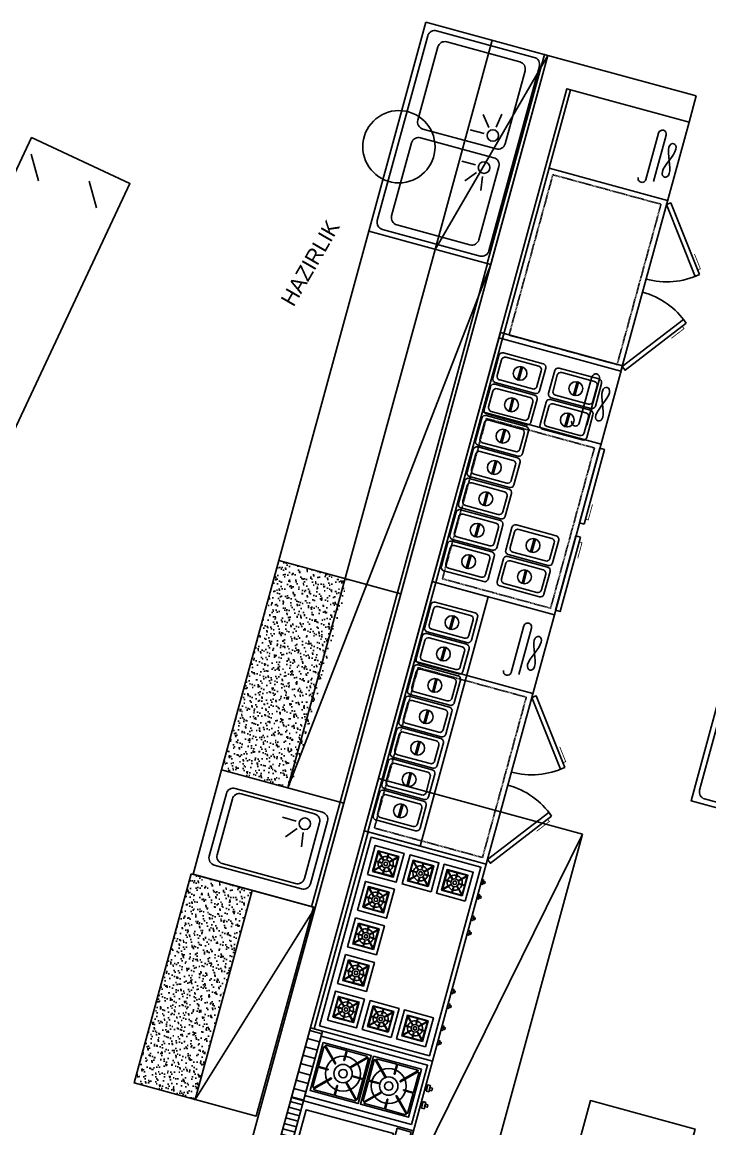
# Model space of a CAD drawing. Header units: millimetres. Extents: x 24907 to 30960, y 3978 to 9944.
# Drawn here: x 27743 to 28123, y 8694 to 9307 of the extents above; entities that cross this region are included whole.
import ezdxf
from ezdxf.enums import TextEntityAlignment as Align

# ---------------------------------------------------------------- set-up
doc = ezdxf.new("R2010")
doc.units = ezdxf.units.MM
doc.linetypes.add('DASHED', pattern=[0.75, 0.5, -0.25])
doc.layers.add('002 Çizgi', color=7, linetype='Continuous')
doc.layers.add('S2000-002 Çizgi', color=7, linetype='Continuous')
doc.styles.add('TAKSİM', font='GOTHIC.TTF', dxfattribs={"height": 20})

# ---------------------------------------------------------------- blocks, each defined once
blk = doc.blocks.new('A$C604B7618')
at = {"layer": 'S2000-002 Çizgi'}
blk.add_lwpolyline([(0, 30.57), (30.57, 30.57), (30.57, 0), (0, 0), (0, 30.57)], dxfattribs=at)
blk.add_lwpolyline([(15.55, 29.52), (15.55, 23.44, -0.414214), (15.34, 23.23), (15.23, 23.23, -0.414214), (15.02, 23.44), (15.02, 29.52), (2.68, 29.52, 0.668179), (2.31, 28.63), (10.81, 20.13, -0.810443), (10.38, 19.82), (1.59, 28.61, 0.668179), (1.05, 28.39), (1.05, 15.55), (7.13, 15.55, -0.414214), (7.34, 15.34), (7.34, 15.23, -0.414214), (7.13, 15.02), (1.05, 15.02), (1.05, 2.68, 0.668179), (1.94, 2.31), (10.43, 10.81, -0.810443), (10.75, 10.38), (1.96, 1.59, 0.668179), (2.18, 1.05), (15.02, 1.05), (15.02, 7.13, -0.414214), (15.23, 7.34), (15.34, 7.34, -0.414214), (15.55, 7.13), (15.55, 1.05), (27.88, 1.05, 0.668179), (28.26, 1.94), (19.76, 10.43, -0.810443), (20.19, 10.75), (28.98, 1.96, 0.668179), (29.52, 2.18), (29.52, 15.02), (23.44, 15.02, -0.414214), (23.23, 15.23), (23.23, 15.34, -0.414214), (23.44, 15.55), (29.52, 15.55), (29.52, 28.39, 0.668179), (28.98, 28.61), (20.19, 19.82, -0.810443), (19.76, 20.13), (28.26, 28.63, 0.668179), (27.88, 29.52)], format="xyb", close=True, dxfattribs=at)
for radius in [10.75, 5.66, 2.6]:
    blk.add_circle((15.28, 13.8), radius, dxfattribs=at)
blk = doc.blocks.new('A$C75D42FA3')
at = {"layer": 'S2000-002 Çizgi'}
h = blk.add_hatch(dxfattribs=at)
h.set_pattern_fill('ANSI31', color=256, scale=1.5, angle=45, style=0)
h.set_pattern_definition([(90, (-2508.419, -6411.801), (-4.7625, 9e-16), [])])
h.paths.add_polyline_path([(40, 66.92), (40, 73.92), (0, 73.92), (0, 66.92)])
for points in [[(0, 3.92), (40, 3.92), (40, 73.92), (0, 73.92)], [(40, 66.92), (0, 66.92), (0, 73.92), (40, 73.92)], [(3, 5.92), (37, 5.92), (37, 66.92), (3, 66.92)], [(16.98, 2.92), (13.33, 2.92), (13.33, 1.46), (16.98, 1.46)], [(16.01, 1.46), (14.55, 1.46), (14.55, 0), (16.01, 0)], [(23.02, 2.92), (26.67, 2.92), (26.67, 1.46), (23.02, 1.46)], [(23.99, 1.46), (25.45, 1.46), (25.45, 0), (23.99, 0)]]:
    blk.add_lwpolyline(points, close=True, dxfattribs=at)
at = {"layer": 'S2000-002 Çizgi', "xscale": -0.8999999999996362, "yscale": 0.8999999999996362, "zscale": 0.9}
blk.add_blockref('A$C604B7618', (34, 37.4), dxfattribs=at)
at = {"layer": 'S2000-002 Çizgi', "xscale": 0.8999999999996362, "yscale": 0.8999999999996362, "zscale": 0.8999999999996362, "rotation": 180}
blk.add_blockref('A$C604B7618', (34, 36.06), dxfattribs=at)
blk = doc.blocks.new('A$C606A0E10')
at = {"layer": 'S2000-002 Çizgi'}
h = blk.add_hatch(dxfattribs=at)
h.set_pattern_fill('ANSI31', color=256, scale=25, angle=45, style=0)
h.set_pattern_definition([(90, (-3683, -7890.5476), (-3.125, 7e-16), [])])
h.paths.add_polyline_path([(0, 72.92), (0, 65.92), (40, 65.92), (40, 72.92)])
for points in [[(0, 2.92), (40, 2.92), (40, 72.92), (0, 72.92)], [(0, 72.92), (40, 72.92), (40, 65.92), (0, 65.92)], [(5.53, 63.21), (35.53, 63.21), (35.53, 13.21), (5.53, 13.21)], [(1, 11.92), (39, 11.92), (39, 3.92), (1, 3.92)], [(5, 2.92), (15, 2.92), (15, 0.92), (5, 0.92)], [(30.06, 2.92), (33.7, 2.92), (33.7, 1.46), (30.06, 1.46)], [(31.02, 1.46), (32.48, 1.46), (32.48, 0), (31.02, 0)]]:
    blk.add_lwpolyline(points, close=True, dxfattribs=at)
blk = doc.blocks.new('A$C3B3C7011')
at = {"layer": 'S2000-002 Çizgi'}
for p, q in [((9, 61.58), (9, 49.73)), ((20.85, 61.58), (9, 61.58)), ((10.32, 61.3), (14.53, 61.3)), ((19.53, 61.3), (15.33, 61.3)), ((29.99, 61.58), (41.84, 61.58)), ((31.31, 61.3), (35.52, 61.3)), ((40.52, 61.3), (36.32, 61.3)), ((41.84, 61.58), (41.84, 49.73)), ((50.98, 61.58), (62.83, 61.58)), ((52.3, 61.3), (56.51, 61.3)), ((61.51, 61.3), (57.31, 61.3)), ((62.83, 61.58), (62.83, 49.73)), ((71.97, 61.58), (71.97, 49.73)), ((83.82, 61.58), (71.97, 61.58)), ((73.29, 61.3), (77.49, 61.3)), ((82.5, 61.3), (78.29, 61.3)), ((92.56, 61.58), (92.56, 49.74)), ((104.41, 61.58), (92.56, 61.58)), ((93.88, 61.3), (98.08, 61.3)), ((103.09, 61.3), (98.88, 61.3)), ((9.27, 60.64), (9.27, 56.06)), ((9.27, 50.68), (9.27, 55.26)), ((9.54, 55.79), (12.03, 55.79)), ((9.54, 55.79), (12.03, 55.79)), ((9.54, 55.52), (12.03, 55.52)), ((9.7, 60.85), (13.01, 57.56)), ((10.16, 60.83), (13.18, 57.77)), ((13.2, 57.58), (13.2, 57.58)), ((14.79, 61.03), (14.79, 58.58)), ((15.06, 61.03), (15.06, 58.58)), ((16.66, 57.58), (16.66, 57.58)), ((19.7, 60.83), (16.68, 57.77)), ((20.15, 60.85), (16.84, 57.56)), ((20.32, 55.79), (17.83, 55.79)), ((20.32, 55.79), (17.83, 55.79)), ((20.32, 55.53), (17.83, 55.53)), ((20.59, 60.64), (20.59, 56.06)), ((20.59, 50.68), (20.59, 55.26)), ((30.26, 60.64), (30.26, 56.06)), ((30.26, 50.68), (30.26, 55.26)), ((30.53, 55.79), (33.02, 55.79)), ((30.53, 55.79), (33.02, 55.79)), ((30.53, 55.53), (33.02, 55.53)), ((30.69, 60.85), (34, 57.56)), ((31.15, 60.83), (34.17, 57.77)), ((34.19, 57.58), (34.19, 57.58)), ((35.78, 61.03), (35.78, 58.58)), ((36.05, 61.03), (36.05, 58.58)), ((37.65, 57.58), (37.65, 57.58)), ((40.69, 60.83), (37.67, 57.77)), ((41.14, 60.85), (37.83, 57.56)), ((41.31, 55.79), (38.82, 55.79)), ((41.31, 55.79), (38.82, 55.79)), ((41.31, 55.53), (38.82, 55.53)), ((41.57, 60.64), (41.57, 56.06)), ((41.57, 50.68), (41.57, 55.26)), ((51.25, 60.64), (51.25, 56.06)), ((51.25, 50.68), (51.25, 55.26)), ((51.52, 55.79), (54.01, 55.79)), ((51.52, 55.79), (54.01, 55.79)), ((51.52, 55.53), (54.01, 55.53)), ((51.68, 60.85), (54.99, 57.56)), ((52.13, 60.83), (55.16, 57.77)), ((55.18, 57.58), (55.18, 57.58)), ((56.77, 61.03), (56.77, 58.58)), ((57.04, 61.03), (57.04, 58.58)), ((58.63, 57.58), (58.63, 57.58)), ((61.68, 60.83), (58.65, 57.77)), ((62.13, 60.85), (58.82, 57.56)), ((62.3, 55.79), (59.81, 55.79)), ((62.3, 55.79), (59.81, 55.79)), ((62.3, 55.53), (59.81, 55.53)), ((62.56, 60.64), (62.56, 56.06)), ((62.56, 50.68), (62.56, 55.26)), ((72.24, 60.64), (72.24, 56.06)), ((72.24, 50.68), (72.24, 55.26)), ((72.5, 55.79), (75, 55.79)), ((72.5, 55.79), (75, 55.79)), ((72.5, 55.53), (75, 55.53)), ((72.67, 60.85), (75.98, 57.56)), ((73.12, 60.83), (76.15, 57.77)), ((76.17, 57.58), (76.17, 57.58)), ((77.76, 61.03), (77.76, 58.58)), ((78.03, 61.03), (78.03, 58.58)), ((79.62, 57.58), (79.62, 57.58)), ((82.67, 60.83), (79.64, 57.77)), ((83.12, 60.85), (79.81, 57.56)), ((83.29, 55.79), (80.79, 55.79)), ((83.29, 55.79), (80.79, 55.79)), ((83.29, 55.53), (80.79, 55.53)), ((83.55, 60.64), (83.55, 56.06)), ((83.55, 50.68), (83.55, 55.26)), ((92.83, 60.64), (92.83, 56.06)), ((92.83, 50.68), (92.83, 55.26)), ((93.09, 55.79), (95.58, 55.79)), ((93.09, 55.79), (95.58, 55.79)), ((93.09, 55.53), (95.58, 55.53)), ((93.26, 60.85), (96.57, 57.56)), ((93.71, 60.83), (96.74, 57.77)), ((96.76, 57.58), (96.76, 57.58)), ((98.35, 61.03), (98.35, 58.58)), ((98.62, 61.03), (98.62, 58.58)), ((100.21, 57.58), (100.21, 57.58)), ((103.26, 60.83), (100.23, 57.77)), ((103.71, 60.85), (100.4, 57.56)), ((103.87, 55.79), (101.38, 55.79)), ((103.87, 55.79), (101.38, 55.79)), ((103.87, 55.53), (101.38, 55.53)), ((104.14, 60.64), (104.14, 56.06)), ((104.14, 50.68), (104.14, 55.26)), ((9.71, 50.47), (13.01, 53.76)), ((10.16, 50.49), (13.18, 53.55)), ((10.32, 50.02), (14.53, 50.02)), ((13.2, 53.74), (13.2, 53.74)), ((14.79, 50.28), (14.79, 52.73)), ((15.06, 50.28), (15.06, 52.73)), ((19.53, 50.02), (15.33, 50.02)), ((16.66, 53.74), (16.66, 53.74)), ((19.7, 50.49), (16.68, 53.55)), ((20.15, 50.47), (16.84, 53.76)), ((30.69, 50.47), (34, 53.76)), ((31.15, 50.49), (34.17, 53.55)), ((31.31, 50.02), (35.52, 50.02)), ((34.19, 53.74), (34.19, 53.74)), ((35.78, 50.28), (35.78, 52.73)), ((36.05, 50.28), (36.05, 52.73)), ((40.52, 50.02), (36.32, 50.02)), ((37.65, 53.74), (37.65, 53.74)), ((40.69, 50.49), (37.67, 53.55)), ((41.14, 50.47), (37.83, 53.76)), ((51.68, 50.47), (54.99, 53.76)), ((52.13, 50.49), (55.16, 53.55)), ((52.3, 50.02), (56.51, 50.02)), ((55.18, 53.74), (55.18, 53.74)), ((56.77, 50.28), (56.77, 52.73)), ((57.04, 50.28), (57.04, 52.73)), ((61.51, 50.02), (57.31, 50.02)), ((58.63, 53.74), (58.63, 53.74)), ((61.68, 50.49), (58.65, 53.55)), ((62.13, 50.47), (58.82, 53.76)), ((72.67, 50.47), (75.98, 53.76)), ((73.12, 50.49), (76.15, 53.55)), ((73.29, 50.02), (77.49, 50.02)), ((76.17, 53.74), (76.17, 53.74)), ((77.76, 50.28), (77.76, 52.73)), ((78.03, 50.28), (78.03, 52.73)), ((82.5, 50.02), (78.3, 50.02)), ((79.62, 53.74), (79.62, 53.74)), ((82.67, 50.49), (79.64, 53.55)), ((83.12, 50.47), (79.81, 53.76)), ((93.26, 50.47), (96.57, 53.76)), ((93.71, 50.49), (96.74, 53.55)), ((93.88, 50.02), (98.08, 50.02)), ((96.76, 53.74), (96.76, 53.74)), ((98.35, 50.28), (98.35, 52.73)), ((98.62, 50.28), (98.62, 52.73)), ((103.09, 50.02), (98.88, 50.02)), ((100.21, 53.74), (100.21, 53.74)), ((103.26, 50.49), (100.23, 53.55)), ((103.71, 50.47), (100.4, 53.76)), ((9, 29.8), (9, 41.65)), ((9.27, 40.7), (9.27, 36.12)), ((9.71, 40.91), (13.01, 37.63)), ((10.16, 40.89), (13.18, 37.83)), ((10.32, 41.37), (14.53, 41.37)), ((13.2, 37.65), (13.2, 37.65)), ((14.8, 41.1), (14.8, 38.65)), ((15.06, 41.1), (15.06, 38.65)), ((19.53, 41.37), (15.33, 41.37)), ((16.66, 37.65), (16.66, 37.65)), ((19.7, 40.89), (16.68, 37.83)), ((20.15, 40.91), (16.84, 37.63)), ((20.59, 40.7), (20.59, 36.12)), ((92.56, 29.8), (92.56, 41.65)), ((92.83, 40.71), (92.83, 36.13)), ((93.26, 40.91), (96.57, 37.63)), ((93.71, 40.89), (96.74, 37.83)), ((93.88, 41.37), (98.08, 41.37)), ((96.76, 37.65), (96.76, 37.65)), ((98.35, 41.1), (98.35, 38.65)), ((98.62, 41.1), (98.62, 38.65)), ((103.09, 41.37), (98.88, 41.37)), ((100.21, 37.65), (100.21, 37.65)), ((103.26, 40.89), (100.23, 37.83)), ((103.71, 40.91), (100.4, 37.63)), ((104.14, 40.71), (104.14, 36.13)), ((9.27, 30.74), (9.27, 35.32)), ((9.54, 35.86), (12.03, 35.86)), ((9.54, 35.59), (12.03, 35.59)), ((9.54, 35.59), (12.03, 35.59)), ((9.71, 30.54), (13.01, 33.82)), ((10.16, 30.56), (13.18, 33.61)), ((13.2, 33.8), (13.2, 33.8)), ((14.8, 30.35), (14.8, 32.8)), ((15.06, 30.35), (15.06, 32.8)), ((16.66, 33.8), (16.66, 33.8)), ((19.7, 30.56), (16.68, 33.61)), ((20.15, 30.54), (16.84, 33.82)), ((20.32, 35.86), (17.83, 35.86)), ((20.32, 35.59), (17.83, 35.59)), ((20.32, 35.59), (17.83, 35.59)), ((20.59, 30.74), (20.59, 35.32)), ((92.83, 30.74), (92.83, 35.32)), ((93.09, 35.86), (95.58, 35.86)), ((93.09, 35.59), (95.58, 35.59)), ((93.09, 35.59), (95.58, 35.59)), ((93.26, 30.54), (96.57, 33.82)), ((93.71, 30.56), (96.74, 33.62)), ((96.76, 33.8), (96.76, 33.8)), ((98.35, 30.35), (98.35, 32.8)), ((98.62, 30.35), (98.62, 32.8)), ((100.21, 33.8), (100.21, 33.8)), ((103.26, 30.56), (100.23, 33.62)), ((103.71, 30.54), (100.4, 33.82)), ((103.88, 35.86), (101.38, 35.86)), ((103.88, 35.59), (101.38, 35.59)), ((103.88, 35.59), (101.38, 35.59)), ((104.14, 30.74), (104.14, 35.32)), ((20.85, 29.8), (9, 29.8)), ((10.32, 30.08), (14.53, 30.08)), ((19.53, 30.08), (15.33, 30.08)), ((104.41, 29.8), (92.56, 29.8)), ((93.88, 30.08), (98.08, 30.08)), ((103.09, 30.08), (98.88, 30.08)), ((9, 10.16), (9, 22.01)), ((9.27, 21.06), (9.27, 16.48)), ((9.71, 21.27), (13.01, 17.98)), ((10.16, 21.25), (13.18, 18.19)), ((10.32, 21.72), (14.53, 21.72)), ((14.8, 21.46), (14.8, 19.01)), ((15.06, 21.46), (15.06, 19.01)), ((19.53, 21.72), (15.33, 21.72)), ((19.7, 21.25), (16.68, 18.19)), ((20.15, 21.27), (16.84, 17.98)), ((20.59, 21.06), (20.59, 16.48)), ((92.56, 10.16), (92.56, 22.01)), ((92.83, 21.06), (92.83, 16.48)), ((93.26, 21.27), (96.57, 17.98)), ((93.71, 21.25), (96.74, 18.19)), ((93.88, 21.72), (98.08, 21.72)), ((98.35, 21.46), (98.35, 19.01)), ((98.62, 21.46), (98.62, 19.01)), ((103.09, 21.72), (98.88, 21.72)), ((103.26, 21.25), (100.23, 18.19)), ((103.71, 21.27), (100.4, 17.98)), ((104.14, 21.06), (104.14, 16.48)), ((9.27, 11.1), (9.27, 15.68)), ((9.54, 16.21), (12.03, 16.21)), ((9.54, 15.95), (12.03, 15.95)), ((9.54, 15.95), (12.03, 15.95)), ((9.71, 10.89), (13.01, 14.18)), ((10.16, 10.91), (13.18, 13.97)), ((13.2, 18), (13.2, 18)), ((13.2, 14.16), (13.2, 14.16)), ((14.8, 10.71), (14.8, 13.16)), ((15.06, 10.71), (15.06, 13.16)), ((16.66, 18), (16.66, 18)), ((16.66, 14.16), (16.66, 14.16)), ((19.7, 10.91), (16.68, 13.97)), ((20.15, 10.89), (16.84, 14.18)), ((20.32, 16.21), (17.83, 16.21)), ((20.32, 15.95), (17.83, 15.95)), ((20.32, 15.95), (17.83, 15.95)), ((20.59, 11.1), (20.59, 15.68)), ((92.83, 11.1), (92.83, 15.68)), ((93.09, 16.22), (95.58, 16.22)), ((93.09, 15.95), (95.58, 15.95)), ((93.09, 15.95), (95.58, 15.95)), ((93.26, 10.89), (96.57, 14.18)), ((93.71, 10.91), (96.74, 13.97)), ((96.76, 18), (96.76, 18)), ((96.76, 14.16), (96.76, 14.16)), ((98.35, 10.71), (98.35, 13.16)), ((98.62, 10.71), (98.62, 13.16)), ((100.21, 18), (100.21, 18)), ((100.21, 14.16), (100.21, 14.16)), ((103.26, 10.91), (100.23, 13.97)), ((103.71, 10.89), (100.4, 14.18)), ((103.88, 16.22), (101.38, 16.22)), ((103.88, 15.95), (101.38, 15.95)), ((103.88, 15.95), (101.38, 15.95)), ((104.14, 11.1), (104.14, 15.68)), ((20.85, 10.16), (9, 10.16)), ((10.32, 10.44), (14.53, 10.44)), ((19.53, 10.44), (15.33, 10.44)), ((104.41, 10.16), (92.56, 10.16)), ((93.88, 10.44), (98.08, 10.44)), ((103.09, 10.44), (98.88, 10.44))]:
    blk.add_line(p, q, dxfattribs=at)
for points in [[(0, 69.76), (0, 1.98), (112.99, 1.98), (112.99, 69.77)], [(2.4, 67.36), (2.4, 4.38), (110.59, 4.38), (110.59, 67.37)], [(6.63, 63.95), (6.63, 47.36), (23.22, 47.36), (23.22, 63.95)], [(9, 61.58), (9, 49.73), (20.85, 49.73), (20.85, 61.58)], [(9, 61.58), (20.85, 61.58), (20.85, 49.73), (9, 49.73)], [(9, 61.58), (20.85, 61.58), (20.85, 49.73), (9, 49.73)], [(44.21, 63.95), (44.21, 47.36), (27.62, 47.36), (27.62, 63.95)], [(41.84, 61.58), (41.84, 49.73), (29.99, 49.73), (29.99, 61.58)], [(41.84, 61.58), (29.99, 61.58), (29.99, 49.73), (41.84, 49.73)], [(41.84, 61.58), (29.99, 61.58), (29.99, 49.73), (41.84, 49.73)], [(65.2, 63.95), (65.2, 47.36), (48.61, 47.36), (48.61, 63.95)], [(62.83, 61.58), (62.83, 49.73), (50.98, 49.73), (50.98, 61.58)], [(62.83, 61.58), (50.98, 61.58), (50.98, 49.73), (62.83, 49.73)], [(62.83, 61.58), (50.98, 61.58), (50.98, 49.73), (62.83, 49.73)], [(69.6, 63.95), (69.6, 47.36), (86.19, 47.37), (86.19, 63.95)], [(71.97, 61.58), (71.97, 49.73), (83.82, 49.73), (83.82, 61.58)], [(71.97, 61.58), (83.82, 61.58), (83.82, 49.73), (71.97, 49.73)], [(71.97, 61.58), (83.82, 61.58), (83.82, 49.73), (71.97, 49.73)], [(90.19, 63.95), (90.19, 47.37), (106.78, 47.37), (106.78, 63.95)], [(92.56, 61.58), (92.56, 49.74), (104.41, 49.74), (104.41, 61.58)], [(92.56, 61.58), (104.41, 61.58), (104.41, 49.74), (92.56, 49.74)], [(92.56, 61.58), (104.41, 61.58), (104.41, 49.74), (92.56, 49.74)], [(6.63, 27.43), (6.63, 44.02), (23.22, 44.02), (23.22, 27.43)], [(90.19, 27.43), (90.19, 44.02), (106.78, 44.02), (106.78, 27.43)], [(9, 29.8), (9, 41.65), (20.85, 41.65), (20.85, 29.8)], [(9, 29.8), (20.85, 29.8), (20.85, 41.65), (9, 41.65)], [(9, 29.8), (20.85, 29.8), (20.85, 41.65), (9, 41.65)], [(92.56, 29.8), (92.56, 41.65), (104.41, 41.65), (104.41, 29.8)], [(92.56, 29.8), (104.41, 29.8), (104.41, 41.65), (92.56, 41.65)], [(92.56, 29.8), (104.41, 29.8), (104.41, 41.65), (92.56, 41.65)], [(6.63, 7.79), (6.63, 24.38), (23.22, 24.38), (23.22, 7.79)], [(9, 10.16), (9, 22.01), (20.85, 22.01), (20.85, 10.16)], [(9, 10.16), (20.85, 10.16), (20.85, 22.01), (9, 22.01)], [(9, 10.16), (20.85, 10.16), (20.85, 22.01), (9, 22.01)], [(90.19, 7.79), (90.19, 24.38), (106.78, 24.38), (106.78, 7.79)], [(92.56, 10.16), (92.56, 22.01), (104.41, 22.01), (104.41, 10.16)], [(92.56, 10.16), (104.41, 10.16), (104.41, 22.01), (92.56, 22.01)], [(92.56, 10.16), (104.41, 10.16), (104.41, 22.01), (92.56, 22.01)], [(9.5, 1.98), (11.97, 1.98), (11.97, 0.99), (9.5, 0.99)], [(10.24, 0.99), (11.23, 0.99), (11.23, 0), (10.24, 0)], [(20.36, 1.98), (17.89, 1.98), (17.89, 0.99), (20.36, 0.99)], [(19.62, 0.99), (18.63, 0.99), (18.63, 0), (19.62, 0)], [(30.49, 1.98), (32.96, 1.98), (32.96, 0.99), (30.49, 0.99)], [(31.23, 0.99), (32.22, 0.99), (32.22, 0), (31.23, 0)], [(41.35, 1.98), (38.88, 1.98), (38.88, 0.99), (41.35, 0.99)], [(40.61, 0.99), (39.62, 0.99), (39.62, 0), (40.61, 0)], [(72.46, 1.98), (74.93, 1.98), (74.93, 0.99), (72.46, 0.99)], [(73.21, 0.99), (74.19, 0.99), (74.19, 0), (73.21, 0)], [(83.33, 1.98), (80.86, 1.98), (80.86, 0.99), (83.33, 0.99)], [(82.59, 0.99), (81.6, 0.99), (81.6, 0), (82.59, 0)], [(93.22, 1.98), (95.69, 1.98), (95.69, 0.99), (93.22, 0.99)], [(93.96, 0.99), (94.95, 0.99), (94.95, 0), (93.96, 0)], [(104.09, 1.98), (101.62, 1.98), (101.62, 0.99), (104.09, 0.99)], [(103.34, 0.99), (102.36, 0.99), (102.36, 0), (103.34, 0)]]:
    blk.add_lwpolyline(points, close=True, dxfattribs=at)
for centre, radius in [((14.93, 55.66), 2.19), ((14.93, 55.66), 1.01), ((35.92, 55.66), 2.19), ((35.92, 55.66), 1.01), ((56.91, 55.66), 2.19), ((56.91, 55.66), 1.01), ((77.89, 55.66), 2.19), ((77.89, 55.66), 1.01), ((98.48, 55.66), 2.19), ((98.48, 55.66), 1.01), ((14.93, 35.72), 2.19), ((98.48, 35.73), 2.19), ((14.93, 35.72), 1.01), ((98.48, 35.73), 1.01), ((14.93, 16.08), 2.19), ((14.93, 16.08), 1.01), ((98.48, 16.08), 2.19), ((98.48, 16.08), 1.01)]:
    blk.add_circle(centre, radius, dxfattribs=at)
for centre, radius, start, end in [((10.32, 61.03), 0.267, 90.00124, 231.14924), ((14.53, 61.03), 0.267, 0.00124, 90.00124), ((15.33, 61.03), 0.267, 90.00124, 180.00124), ((19.53, 61.03), 0.267, 308.85324, 90.00123), ((31.31, 61.03), 0.267, 90.00124, 231.14924), ((35.52, 61.03), 0.267, 0.00123, 90.00123), ((36.32, 61.03), 0.267, 90.00123, 180.00124), ((40.52, 61.03), 0.267, 308.85324, 90.00123), ((52.3, 61.03), 0.267, 90.00124, 231.14924), ((56.51, 61.03), 0.267, 0.00123, 90.00123), ((57.31, 61.03), 0.267, 90.00123, 180.00124), ((61.51, 61.03), 0.267, 308.85324, 90.00123), ((73.29, 61.03), 0.267, 90.00124, 231.14924), ((77.49, 61.03), 0.267, 0.00124, 90.00124), ((78.29, 61.03), 0.267, 90.00124, 180.00124), ((82.5, 61.03), 0.267, 308.85324, 90.00123), ((93.88, 61.03), 0.267, 90.00124, 231.14924), ((98.08, 61.03), 0.267, 0.00124, 90.00124), ((98.88, 61.03), 0.267, 90.00124, 180.00124), ((103.09, 61.03), 0.267, 308.85324, 90.00123), ((9.54, 60.64), 0.267, 51.14924, 180.00124), ((9.54, 56.06), 0.267, 180.00124, 270.00124), ((9.54, 55.26), 0.267, 90.00124, 180.00123), ((14.93, 55.66), 4.17, 135.20229, 178.16613), ((14.93, 55.66), 4.17, 181.83634, 224.80019), ((12.03, 55.66), 0.133, 0.00124, 90.00124), ((12.03, 55.66), 0.133, 270.00123, 0.00124), ((14.93, 55.66), 4.17, 91.83634, 131.37599), ((13.1, 57.66), 0.133, 231.1547, 321.13692), ((13.1, 57.66), 0.133, 321.14832, 51.14168), ((14.93, 58.58), 0.133, 180.00124, 270.00124), ((14.93, 58.58), 0.133, 270.00124, 0.00124), ((14.93, 55.66), 4.17, 48.62648, 88.16613), ((16.76, 57.66), 0.133, 128.86079, 218.85416), ((16.76, 57.66), 0.133, 218.86555, 308.84777), ((17.83, 55.66), 0.133, 90.00124, 180.00123), ((17.83, 55.66), 0.133, 180.00123, 270.00123), ((14.93, 55.66), 4.17, 1.83634, 44.80019), ((14.93, 55.66), 4.17, 315.20229, 358.16613), ((20.32, 60.64), 0.267, 0.00123, 128.85324), ((20.32, 56.06), 0.267, 270.00124, 0.00124), ((20.32, 55.26), 0.267, 0.00124, 90.00124), ((30.53, 60.64), 0.267, 51.14924, 180.00124), ((30.53, 56.06), 0.267, 180.00124, 270.00124), ((30.53, 55.26), 0.267, 90.00124, 180.00124), ((35.92, 55.66), 4.17, 135.20229, 178.16613), ((35.92, 55.66), 4.17, 181.83634, 224.80019), ((33.02, 55.66), 0.133, 0.00124, 90.00124), ((33.02, 55.66), 0.133, 270.00124, 0.00124), ((35.92, 55.66), 4.17, 91.83634, 131.37599), ((34.08, 57.66), 0.133, 231.1547, 321.13692), ((34.08, 57.66), 0.133, 321.14832, 51.14168), ((35.92, 58.58), 0.133, 180.00124, 270.00124), ((35.92, 58.58), 0.133, 270.00124, 0.00123), ((35.92, 55.66), 4.17, 48.62648, 88.16613), ((37.75, 57.66), 0.133, 128.86079, 218.85416), ((37.75, 57.66), 0.133, 218.86555, 308.84777), ((38.82, 55.66), 0.133, 90.00124, 180.00124), ((38.82, 55.66), 0.133, 180.00124, 270.00124), ((35.92, 55.66), 4.17, 1.83634, 44.80019), ((35.92, 55.66), 4.17, 315.20229, 358.16613), ((41.31, 60.64), 0.267, 0.00123, 128.85324), ((41.31, 56.06), 0.267, 270.00124, 0.00123), ((41.31, 55.26), 0.267, 0.00124, 90.00124), ((51.51, 60.64), 0.267, 51.14924, 180.00124), ((51.52, 56.06), 0.267, 180.00124, 270.00124), ((51.52, 55.26), 0.267, 90.00124, 180.00124), ((56.91, 55.66), 4.17, 135.20229, 178.16613), ((56.91, 55.66), 4.17, 181.83634, 224.80019), ((54.01, 55.66), 0.133, 0.00124, 90.00124), ((54.01, 55.66), 0.133, 270.00124, 0.00124), ((56.91, 55.66), 4.17, 91.83634, 131.37599), ((55.07, 57.66), 0.133, 231.1547, 321.13692), ((55.07, 57.66), 0.133, 321.14832, 51.14168), ((56.91, 58.58), 0.133, 180.00124, 270.00124), ((56.91, 58.58), 0.133, 270.00124, 0.00123), ((56.91, 55.66), 4.17, 48.62648, 88.16613), ((58.74, 57.66), 0.133, 128.86079, 218.85416), ((58.74, 57.66), 0.133, 218.86555, 308.84777), ((59.81, 55.66), 0.133, 90.00124, 180.00124), ((59.81, 55.66), 0.133, 180.00124, 270.00124), ((56.91, 55.66), 4.17, 1.83634, 44.80019), ((56.91, 55.66), 4.17, 315.20229, 358.16613), ((62.3, 60.64), 0.267, 0.00123, 128.85324), ((62.3, 56.06), 0.267, 270.00124, 0.00123), ((62.3, 55.26), 0.267, 0.00124, 90.00124), ((72.5, 60.64), 0.267, 51.14924, 180.00124), ((72.5, 56.06), 0.267, 180.00124, 270.00124), ((72.5, 55.26), 0.267, 90.00124, 180.00123), ((77.89, 55.66), 4.17, 135.20229, 178.16613), ((77.89, 55.66), 4.17, 181.83634, 224.80019), ((75, 55.66), 0.133, 0.00124, 90.00124), ((75, 55.66), 0.133, 270.00123, 0.00124), ((77.89, 55.66), 4.17, 91.83634, 131.37599), ((76.06, 57.67), 0.133, 231.1547, 321.13692), ((76.06, 57.67), 0.133, 321.14832, 51.14168), ((77.89, 58.58), 0.133, 180.00124, 270.00124), ((77.89, 58.58), 0.133, 270.00124, 0.00124), ((77.89, 55.66), 4.17, 48.62648, 88.16613), ((79.73, 57.67), 0.133, 128.86079, 218.85416), ((79.73, 57.67), 0.133, 218.86555, 308.84777), ((80.79, 55.66), 0.133, 90.00124, 180.00123), ((80.79, 55.66), 0.133, 180.00123, 270.00123), ((77.89, 55.66), 4.17, 1.83634, 44.80019), ((77.89, 55.66), 4.17, 315.20229, 358.16613), ((83.29, 60.64), 0.267, 0.00123, 128.85324), ((83.29, 56.06), 0.267, 270.00124, 0.00124), ((83.29, 55.26), 0.267, 0.00124, 90.00124), ((93.09, 60.64), 0.267, 51.14924, 180.00124), ((93.09, 56.06), 0.267, 180.00124, 270.00124), ((93.09, 55.26), 0.267, 90.00124, 180.00123), ((98.48, 55.66), 4.17, 135.20229, 178.16613), ((98.48, 55.66), 4.17, 181.83634, 224.80019), ((95.58, 55.66), 0.133, 0.00124, 90.00124), ((95.58, 55.66), 0.133, 270.00123, 0.00124), ((98.48, 55.66), 4.17, 91.83634, 131.37599), ((96.65, 57.67), 0.133, 231.1547, 321.13692), ((96.65, 57.67), 0.133, 321.14832, 51.14168), ((98.48, 58.58), 0.133, 180.00124, 270.00124), ((98.48, 58.58), 0.133, 270.00124, 0.00124), ((98.48, 55.66), 4.17, 48.62648, 88.16613), ((100.32, 57.67), 0.133, 128.86079, 218.85416), ((100.32, 57.67), 0.133, 218.86555, 308.84777), ((101.38, 55.66), 0.133, 90.00124, 180.00123), ((101.38, 55.66), 0.133, 180.00123, 270.00123), ((98.48, 55.66), 4.17, 1.83634, 44.80019), ((98.48, 55.66), 4.17, 315.20229, 358.16613), ((103.87, 60.64), 0.267, 0.00123, 128.85324), ((103.87, 56.06), 0.267, 270.00124, 0.00124), ((103.87, 55.26), 0.267, 0.00124, 90.00124), ((9.54, 50.68), 0.267, 180.00123, 308.85324), ((10.32, 50.28), 0.267, 128.85324, 270.00123), ((14.93, 55.66), 4.17, 228.62648, 268.16613), ((13.1, 53.65), 0.133, 38.86555, 128.84777), ((13.1, 53.65), 0.133, 308.86079, 38.85416), ((14.53, 50.28), 0.267, 270.00123, 0.00124), ((14.93, 52.73), 0.133, 90.00124, 180.00123), ((14.93, 52.73), 0.133, 0.00124, 90.00124), ((14.93, 55.66), 4.17, 271.83634, 311.37599), ((15.33, 50.28), 0.267, 180.00123, 270.00123), ((16.76, 53.65), 0.133, 141.14832, 231.14168), ((16.76, 53.65), 0.133, 51.1547, 141.13692), ((19.53, 50.28), 0.267, 270.00124, 51.14924), ((20.32, 50.68), 0.267, 231.14924, 0.00124), ((30.53, 50.68), 0.267, 180.00123, 308.85324), ((31.31, 50.28), 0.267, 128.85324, 270.00123), ((35.92, 55.66), 4.17, 228.62648, 268.16613), ((34.08, 53.65), 0.133, 38.86555, 128.84777), ((34.08, 53.65), 0.133, 308.86079, 38.85416), ((35.52, 50.28), 0.267, 270.00124, 0.00124), ((35.92, 52.73), 0.133, 90.00124, 180.00124), ((35.92, 52.73), 0.133, 0.00124, 90.00124), ((35.92, 55.66), 4.17, 271.83634, 311.37599), ((36.32, 50.28), 0.267, 180.00124, 270.00124), ((37.75, 53.65), 0.133, 141.14832, 231.14168), ((37.75, 53.65), 0.133, 51.1547, 141.13692), ((40.52, 50.28), 0.267, 270.00124, 51.14924), ((41.31, 50.68), 0.267, 231.14924, 0.00124), ((51.52, 50.68), 0.267, 180.00123, 308.85324), ((52.3, 50.28), 0.267, 128.85324, 270.00123), ((56.91, 55.66), 4.17, 228.62648, 268.16613), ((55.07, 53.65), 0.133, 38.86555, 128.84777), ((55.07, 53.65), 0.133, 308.86079, 38.85416), ((56.51, 50.28), 0.267, 270.00124, 0.00124), ((56.91, 52.73), 0.133, 90.00124, 180.00124), ((56.91, 52.73), 0.133, 0.00124, 90.00124), ((56.91, 55.66), 4.17, 271.83634, 311.37599), ((57.31, 50.28), 0.267, 180.00124, 270.00124), ((58.74, 53.65), 0.133, 141.14832, 231.14168), ((58.74, 53.65), 0.133, 51.1547, 141.13692), ((61.51, 50.28), 0.267, 270.00124, 51.14924), ((62.3, 50.68), 0.267, 231.14924, 0.00124), ((72.5, 50.68), 0.267, 180.00123, 308.85324), ((73.29, 50.28), 0.267, 128.85324, 270.00123), ((77.89, 55.66), 4.17, 228.62648, 268.16613), ((76.06, 53.65), 0.133, 38.86555, 128.84777), ((76.06, 53.65), 0.133, 308.86079, 38.85416), ((77.49, 50.28), 0.267, 270.00123, 0.00124), ((77.89, 52.73), 0.133, 90.00124, 180.00123), ((77.89, 52.73), 0.133, 0.00124, 90.00124), ((77.89, 55.66), 4.17, 271.83634, 311.37599), ((78.3, 50.28), 0.267, 180.00123, 270.00123), ((79.73, 53.65), 0.133, 141.14832, 231.14168), ((79.73, 53.65), 0.133, 51.1547, 141.13692), ((82.5, 50.28), 0.267, 270.00124, 51.14924), ((83.29, 50.68), 0.267, 231.14924, 0.00124), ((93.09, 50.68), 0.267, 180.00123, 308.85324), ((93.88, 50.28), 0.267, 128.85324, 270.00123), ((98.48, 55.66), 4.17, 228.62648, 268.16613), ((96.65, 53.65), 0.133, 38.86555, 128.84777), ((96.65, 53.65), 0.133, 308.86079, 38.85416), ((98.08, 50.28), 0.267, 270.00123, 0.00124), ((98.48, 52.73), 0.133, 90.00124, 180.00123), ((98.48, 52.73), 0.133, 0.00124, 90.00124), ((98.48, 55.66), 4.17, 271.83634, 311.37599), ((98.88, 50.28), 0.267, 180.00123, 270.00123), ((100.32, 53.65), 0.133, 141.14832, 231.14168), ((100.32, 53.65), 0.133, 51.1547, 141.13692), ((103.09, 50.28), 0.267, 270.00124, 51.14924), ((103.87, 50.68), 0.267, 231.14924, 0.00124), ((9.54, 40.7), 0.267, 51.14924, 180.00124), ((10.32, 41.1), 0.267, 90.00124, 231.14924), ((14.93, 35.72), 4.17, 135.20229, 178.16613), ((14.93, 35.72), 4.17, 91.83634, 131.37599), ((13.1, 37.73), 0.133, 231.1547, 321.13692), ((13.1, 37.73), 0.133, 321.14832, 51.14168), ((14.53, 41.1), 0.267, 0.00124, 90.00124), ((14.93, 38.65), 0.133, 180.00124, 270.00124), ((14.93, 38.65), 0.133, 270.00124, 0.00124), ((15.33, 41.1), 0.267, 90.00124, 180.00124), ((14.93, 35.72), 4.17, 48.62648, 88.16613), ((16.76, 37.73), 0.133, 128.86079, 218.85416), ((16.76, 37.73), 0.133, 218.86555, 308.84777), ((14.93, 35.72), 4.17, 1.83634, 44.80019), ((19.53, 41.1), 0.267, 308.85324, 90.00123), ((20.32, 40.7), 0.267, 0.00123, 128.85324), ((93.09, 40.71), 0.267, 51.14924, 180.00124), ((93.88, 41.1), 0.267, 90.00124, 231.14924), ((98.48, 35.73), 4.17, 135.20229, 178.16613), ((98.48, 35.73), 4.17, 91.83634, 131.37599), ((96.65, 37.73), 0.133, 231.1547, 321.13692), ((96.65, 37.73), 0.133, 321.14832, 51.14168), ((98.08, 41.1), 0.267, 0.00124, 90.00124), ((98.48, 38.65), 0.133, 180.00124, 270.00124), ((98.48, 38.65), 0.133, 270.00124, 0.00124), ((98.88, 41.1), 0.267, 90.00124, 180.00124), ((98.48, 35.73), 4.17, 48.62648, 88.16613), ((100.32, 37.73), 0.133, 128.86079, 218.85416), ((100.32, 37.73), 0.133, 218.86555, 308.84777), ((98.48, 35.73), 4.17, 1.83634, 44.80019), ((103.09, 41.1), 0.267, 308.85324, 90.00123), ((103.88, 40.71), 0.267, 0.00123, 128.85324), ((9.54, 36.12), 0.267, 180.00124, 270.00124), ((9.54, 35.32), 0.267, 90.00124, 180.00123), ((9.54, 30.74), 0.267, 180.00123, 308.85324), ((14.93, 35.72), 4.17, 181.83634, 224.80019), ((12.03, 35.72), 0.133, 0.00124, 90.00124), ((12.03, 35.72), 0.133, 270.00124, 0.00124), ((14.93, 35.72), 4.17, 228.62648, 268.16613), ((13.1, 33.72), 0.133, 38.86555, 128.84777), ((13.1, 33.72), 0.133, 308.86079, 38.85416), ((14.93, 32.8), 0.133, 90.00124, 180.00123), ((14.93, 32.8), 0.133, 0.00124, 90.00124), ((14.93, 35.72), 4.17, 271.83634, 311.37599), ((16.76, 33.72), 0.133, 141.14832, 231.14168), ((16.76, 33.72), 0.133, 51.1547, 141.13692), ((17.83, 35.72), 0.133, 90.00124, 180.00124), ((17.83, 35.72), 0.133, 180.00124, 270.00124), ((14.93, 35.72), 4.17, 315.20229, 358.16613), ((20.32, 30.74), 0.267, 231.14924, 0.00124), ((20.32, 36.12), 0.267, 270.00124, 0.00124), ((20.32, 35.32), 0.267, 0.00124, 90.00124), ((93.09, 36.13), 0.267, 180.00124, 270.00124), ((93.09, 35.32), 0.267, 90.00124, 180.00123), ((93.09, 30.74), 0.267, 180.00123, 308.85324), ((98.48, 35.73), 4.17, 181.83634, 224.80019), ((95.58, 35.73), 0.133, 0.00124, 90.00124), ((95.58, 35.73), 0.133, 270.00124, 0.00124), ((98.48, 35.73), 4.17, 228.62648, 268.16613), ((96.65, 33.72), 0.133, 38.86555, 128.84777), ((96.65, 33.72), 0.133, 308.86079, 38.85416), ((98.48, 32.8), 0.133, 90.00124, 180.00123), ((98.48, 32.8), 0.133, 0.00124, 90.00124), ((98.48, 35.73), 4.17, 271.83634, 311.37599), ((100.32, 33.72), 0.133, 141.14832, 231.14168), ((100.32, 33.72), 0.133, 51.1547, 141.13692), ((101.38, 35.73), 0.133, 90.00124, 180.00124), ((101.38, 35.73), 0.133, 180.00124, 270.00124), ((98.48, 35.73), 4.17, 315.20229, 358.16613), ((103.88, 30.74), 0.267, 231.14924, 0.00124), ((103.88, 36.13), 0.267, 270.00124, 0.00124), ((103.88, 35.32), 0.267, 0.00124, 90.00124), ((10.32, 30.35), 0.267, 128.85324, 270.00123), ((14.53, 30.35), 0.267, 270.00123, 0.00124), ((15.33, 30.35), 0.267, 180.00123, 270.00123), ((19.53, 30.35), 0.267, 270.00124, 51.14924), ((93.88, 30.35), 0.267, 128.85324, 270.00123), ((98.08, 30.35), 0.267, 270.00123, 0.00124), ((98.88, 30.35), 0.267, 180.00123, 270.00123), ((103.09, 30.35), 0.267, 270.00124, 51.14924), ((9.54, 21.06), 0.267, 51.14924, 180.00124), ((10.32, 21.46), 0.267, 90.00124, 231.14924), ((14.93, 16.08), 4.17, 135.20229, 178.16613), ((14.93, 16.08), 4.17, 91.83634, 131.37599), ((14.53, 21.46), 0.267, 0.00124, 90.00124), ((14.93, 19.01), 0.133, 180.00124, 270.00124), ((14.93, 19.01), 0.133, 270.00124, 0.00124), ((15.33, 21.46), 0.267, 90.00124, 180.00124), ((14.93, 16.08), 4.17, 48.62648, 88.16613), ((14.93, 16.08), 4.17, 1.83634, 44.80019), ((19.53, 21.46), 0.267, 308.85324, 90.00123), ((20.32, 21.06), 0.267, 0.00123, 128.85324), ((93.09, 21.06), 0.267, 51.14924, 180.00124), ((93.88, 21.46), 0.267, 90.00124, 231.14924), ((98.48, 16.08), 4.17, 135.20229, 178.16613), ((98.48, 16.08), 4.17, 91.83634, 131.37599), ((98.08, 21.46), 0.267, 0.00124, 90.00124), ((98.48, 19.01), 0.133, 180.00124, 270.00124), ((98.48, 19.01), 0.133, 270.00124, 0.00124), ((98.88, 21.46), 0.267, 90.00124, 180.00124), ((98.48, 16.08), 4.17, 48.62648, 88.16613), ((98.48, 16.08), 4.17, 1.83634, 44.80019), ((103.09, 21.46), 0.267, 308.85324, 90.00123), ((103.88, 21.06), 0.267, 0.00123, 128.85324), ((9.54, 16.48), 0.267, 180.00124, 270.00124), ((9.54, 15.68), 0.267, 90.00124, 180.00123), ((14.93, 16.08), 4.17, 181.83634, 224.80019), ((12.03, 16.08), 0.133, 0.00124, 90.00124), ((12.03, 16.08), 0.133, 270.00124, 0.00124), ((14.93, 16.08), 4.17, 228.62648, 268.16613), ((13.1, 18.09), 0.133, 231.1547, 321.13692), ((13.1, 14.08), 0.133, 38.86555, 128.84777), ((13.1, 18.09), 0.133, 321.14832, 51.14168), ((13.1, 14.08), 0.133, 308.86079, 38.85416), ((14.93, 13.16), 0.133, 90.00124, 180.00123), ((14.93, 13.16), 0.133, 0.00124, 90.00124), ((14.93, 16.08), 4.17, 271.83634, 311.37599), ((16.76, 18.09), 0.133, 128.86079, 218.85416), ((16.76, 14.08), 0.133, 141.14832, 231.14168), ((16.76, 18.09), 0.133, 218.86555, 308.84777), ((16.76, 14.08), 0.133, 51.1547, 141.13692), ((17.83, 16.08), 0.133, 90.00124, 180.00124), ((17.83, 16.08), 0.133, 180.00124, 270.00124), ((14.93, 16.08), 4.17, 315.20229, 358.16613), ((20.32, 16.48), 0.267, 270.00124, 0.00124), ((20.32, 15.68), 0.267, 0.00124, 90.00124), ((93.09, 16.48), 0.267, 180.00124, 270.00124), ((93.09, 15.68), 0.267, 90.00124, 180.00123), ((98.48, 16.08), 4.17, 181.83634, 224.80019), ((95.58, 16.08), 0.133, 0.00124, 90.00124), ((95.58, 16.08), 0.133, 270.00124, 0.00124), ((98.48, 16.08), 4.17, 228.62648, 268.16613), ((96.65, 18.09), 0.133, 231.1547, 321.13692), ((96.65, 14.08), 0.133, 38.86555, 128.84777), ((96.65, 18.09), 0.133, 321.14832, 51.14168), ((96.65, 14.08), 0.133, 308.86079, 38.85416), ((98.48, 13.16), 0.133, 90.00124, 180.00123), ((98.48, 13.16), 0.133, 0.00124, 90.00124), ((98.48, 16.08), 4.17, 271.83634, 311.37599), ((100.32, 18.09), 0.133, 128.86079, 218.85416), ((100.32, 14.08), 0.133, 141.14832, 231.14168), ((100.32, 18.09), 0.133, 218.86555, 308.84777), ((100.32, 14.08), 0.133, 51.1547, 141.13692), ((101.38, 16.08), 0.133, 90.00124, 180.00124), ((101.38, 16.08), 0.133, 180.00124, 270.00124), ((98.48, 16.08), 4.17, 315.20229, 358.16613), ((103.88, 16.48), 0.267, 270.00124, 0.00124), ((103.88, 15.68), 0.267, 0.00124, 90.00124), ((9.54, 11.1), 0.267, 180.00123, 308.85324), ((10.32, 10.71), 0.267, 128.85324, 270.00123), ((14.53, 10.71), 0.267, 270.00123, 0.00124), ((15.33, 10.71), 0.267, 180.00123, 270.00123), ((19.53, 10.71), 0.267, 270.00124, 51.14924), ((20.32, 11.1), 0.267, 231.14924, 0.00124), ((93.09, 11.1), 0.267, 180.00123, 308.85324), ((93.88, 10.71), 0.267, 128.85324, 270.00123), ((98.08, 10.71), 0.267, 270.00123, 0.00124), ((98.88, 10.71), 0.267, 180.00123, 270.00123), ((103.09, 10.71), 0.267, 270.00124, 51.14924), ((103.88, 11.1), 0.267, 231.14924, 0.00124)]:
    blk.add_arc(centre, radius, start, end, dxfattribs=at)
blk = doc.blocks.new('A$C01E77913')
at = {"layer": 'S2000-002 Çizgi'}
for points in [[(2, 26.8), (15, 26.8, -0.414214), (17, 24.8), (17, 2, -0.414214), (15, 0), (2, 0, -0.414214), (0, 2), (0, 24.8, -0.414214)], [(4, 24.8), (13, 24.8, -0.414214), (15, 22.8), (15, 4, -0.414214), (13, 2), (4, 2, -0.414214), (2, 4), (2, 22.8, -0.414214)]]:
    blk.add_lwpolyline(points, format="xyb", close=True, dxfattribs=at)
blk.add_lwpolyline([(4.71, 14.27), (12.21, 14.27), (12.21, 13.52), (4.71, 13.52)], close=True, dxfattribs=at)
blk.add_circle((8.46, 13.87), 3.82, dxfattribs=at)
blk = doc.blocks.new('143-70-M')
at = {"layer": '002 Çizgi', "color": 7}
for p, q in [((27.4, -97.49), (27.4, 45.51)), ((-30.27, -60.49), (-30.27, -87.16)), ((-25.92, -87.16), (-25.92, -60.49)), ((-37.4, -65.97), (-37.58, -67.11)), ((-37.58, -67.11), (-37.4, -68.57)), ((-36.95, -65.15), (-37.4, -65.97)), ((-36.31, -64.66), (-36.95, -65.15)), ((-35.57, -64.5), (-36.31, -64.66)), ((-34.84, -64.66), (-35.57, -64.5)), ((-34.2, -65.15), (-34.84, -64.66)), ((-33.74, -65.97), (-34.2, -65.15)), ((-33.57, -67.11), (-33.74, -65.97)), ((-33.74, -68.57), (-33.57, -67.11)), ((-37.4, -68.57), (-36.95, -70.27)), ((-36.95, -70.27), (-36.31, -72.13)), ((-36.31, -72.13), (-35.57, -74.08)), ((-35.57, -74.08), (-34.84, -72.13)), ((-34.84, -72.13), (-34.2, -70.27)), ((-34.2, -70.27), (-33.74, -68.57)), ((-37.58, -81.05), (-37.4, -79.6)), ((-37.4, -79.6), (-36.95, -77.89)), ((-36.95, -77.89), (-36.31, -76.03)), ((-36.31, -76.03), (-35.57, -74.08)), ((-35.57, -74.08), (-34.84, -76.03)), ((-34.84, -76.03), (-34.2, -77.89)), ((-34.2, -77.89), (-33.74, -79.6)), ((-33.74, -79.6), (-33.57, -81.05)), ((-37.4, -82.2), (-37.58, -81.05)), ((-36.95, -83.01), (-37.4, -82.2)), ((-36.31, -83.5), (-36.95, -83.01)), ((-35.57, -83.67), (-36.31, -83.5)), ((-34.84, -83.5), (-35.57, -83.67)), ((-34.2, -83.01), (-34.84, -83.5)), ((-33.74, -82.2), (-34.2, -83.01)), ((-33.57, -81.05), (-33.74, -82.2))]:
    blk.add_line(p, q, dxfattribs=at)
for points in [[(-68.42, 10.3), (-42.65, 44.41), (-40.6, 42.87), (-66.37, 8.76)], [(-40.6, -97.49), (29.4, -97.49), (29.4, 45.51), (-40.6, 45.51)], [(-2.6, 45.51), (-2.6, -97.49), (29.4, -97.49), (29.4, 45.51)], [(-68.42, -17.53), (-42.65, -51.64), (-40.6, -50.09), (-66.37, -15.98)]]:
    blk.add_lwpolyline(points, close=True, dxfattribs=at)
at = {"layer": '002 Çizgi', "color": 7, "linetype": 'DASHED'}
blk.add_lwpolyline([(24.4, -49.49), (24.4, 42.51), (-37.6, 42.51), (-37.6, -49.49)], close=True, dxfattribs=at)
at = {"layer": '002 Çizgi', "color": 7, "const_width": 0.427}
for points in [[(-66.72, 12.55), (-68.04, 13.54), (-63.78, 19.18), (-62.69, 20.62)], [(-66.72, -19.77), (-68.04, -20.77), (-63.78, -26.41), (-62.69, -27.85)]]:
    blk.add_lwpolyline(points, dxfattribs=at)
at = {"layer": '002 Çizgi', "color": 7}
blk.add_lwpolyline([(27.4, -52.49), (-40.6, -52.49)], dxfattribs=at)
for centre, radius, start, end in [((-40.6, 42.87), 42.75, 229.49079, 270), ((-40.6, -50.09), 42.75, 90, 130.50921), ((-23.75, -60.49), 2.17, 0, 180), ((-28.09, -87.16), 2.17, 180, 0)]:
    blk.add_arc(centre, radius, start, end, dxfattribs=at)
at = {"layer": '002 Çizgi', "color": 7, "xscale": -1, "rotation": 90}
for p in [(26.8, 38), (26.8, 20), (26.8, 2), (26.8, -16), (26.8, -34), (26.8, -52), (26.8, -70)]:
    blk.add_blockref('A$C01E77913', p, dxfattribs=at)
blk = doc.blocks.new('A$C0F384EB1')
at = {"layer": '002 Çizgi', "color": 7}
for p, q in [((39.59, 196.06), (1.93, 58.11)), ((88.31, 172.05), (81.28, 146.32)), ((85.48, 145.18), (92.5, 170.91)), ((94.55, 165.2), (95.2, 165.87)), ((95.2, 165.87), (95.95, 166.18)), ((95.95, 166.18), (96.7, 166.14)), ((96.7, 166.14), (97.37, 165.79)), ((97.37, 165.79), (97.86, 165.15)), ((93.85, 160.93), (93.86, 162.69)), ((93.98, 158.96), (93.85, 160.93)), ((93.86, 162.69), (94.08, 164.15)), ((94.08, 164.15), (94.55, 165.2)), ((96.51, 160.21), (95.4, 158.58)), ((97.39, 161.73), (96.51, 160.21)), ((97.94, 163.09), (97.39, 161.73)), ((97.86, 165.15), (98.08, 164.24)), ((98.08, 164.24), (97.94, 163.09)), ((91.84, 153.58), (90.96, 152.05)), ((92.95, 155.21), (91.84, 153.58)), ((94.18, 156.89), (92.95, 155.21)), ((94.18, 156.89), (93.98, 158.96)), ((95.4, 158.58), (94.18, 156.89)), ((94.37, 154.82), (94.18, 156.89)), ((94.5, 152.85), (94.37, 154.82)), ((90.41, 150.69), (90.27, 149.55)), ((90.27, 149.55), (90.5, 148.64)), ((90.96, 152.05), (90.41, 150.69)), ((90.5, 148.64), (90.99, 148)), ((90.99, 148), (91.65, 147.64)), ((91.65, 147.64), (92.4, 147.61)), ((92.4, 147.61), (93.15, 147.91)), ((93.15, 147.91), (93.8, 148.58)), ((93.8, 148.58), (94.27, 149.64)), ((94.27, 149.64), (94.49, 151.09)), ((94.49, 151.09), (94.5, 152.85))]:
    blk.add_line(p, q, dxfattribs=at)
for points in [[(105.19, 178.15), (37.67, 196.59), (0, 58.64), (67.53, 40.2)], [(110.96, 93.69), (95.09, 133.38), (92.71, 132.43), (108.58, 92.73)], [(103.63, 66.84), (69.79, 40.72), (68.22, 42.75), (102.07, 68.87)]]:
    blk.add_lwpolyline(points, close=True, dxfattribs=at)
at = {"layer": '002 Çizgi', "color": 7, "linetype": 'DASHED'}
blk.add_lwpolyline([(29.85, 148.97), (5.61, 60.22), (65.42, 43.89), (89.66, 132.64)], close=True, dxfattribs=at)
at = {"layer": '002 Çizgi', "color": 7}
blk.add_lwpolyline([(27.74, 152.65), (93.34, 134.74)], dxfattribs=at)
at = {"layer": '002 Çizgi', "color": 7, "const_width": 0.427}
for points in [[(109.92, 96.3), (111.46, 96.91), (108.83, 103.47), (108.16, 105.15)], [(101.41, 65.12), (102.42, 63.81), (96.83, 59.5), (95.39, 58.39)]]:
    blk.add_lwpolyline(points, dxfattribs=at)
at = {"layer": '002 Çizgi', "color": 7}
for centre, radius, start, end in [((90.41, 171.48), 2.17, 344.72851, 164.72851), ((79.19, 146.9), 2.17, 164.72851, 344.72851), ((92.71, 132.43), 42.75, 254.72851, 295.23772), ((68.22, 42.75), 42.75, 34.2193, 74.72851)]:
    blk.add_arc(centre, radius, start, end, dxfattribs=at)
blk = doc.blocks.new('A$C562C0F6B')
at = {"layer": '002 Çizgi', "color": 7}
for p, q in [((39.59, 155.86), (1.93, 17.91)), ((88.31, 131.85), (81.28, 106.12)), ((85.48, 104.98), (92.5, 130.71)), ((93.86, 122.49), (94.08, 123.94)), ((94.08, 123.94), (94.55, 125)), ((94.55, 125), (95.2, 125.67)), ((95.2, 125.67), (95.95, 125.97)), ((95.95, 125.97), (96.7, 125.94)), ((96.7, 125.94), (97.37, 125.59)), ((97.37, 125.59), (97.86, 124.94)), ((97.94, 122.89), (97.39, 121.53)), ((97.86, 124.94), (98.08, 124.04)), ((98.08, 124.04), (97.94, 122.89)), ((94.18, 116.69), (92.95, 115)), ((93.85, 120.73), (93.86, 122.49)), ((93.98, 118.76), (93.85, 120.73)), ((94.18, 116.69), (93.98, 118.76)), ((95.4, 118.37), (94.18, 116.69)), ((94.37, 114.62), (94.18, 116.69)), ((96.51, 120.01), (95.4, 118.37)), ((97.39, 121.53), (96.51, 120.01)), ((90.41, 110.49), (90.27, 109.34)), ((90.96, 111.85), (90.41, 110.49)), ((91.84, 113.37), (90.96, 111.85)), ((92.95, 115), (91.84, 113.37)), ((94.27, 109.44), (94.49, 110.89)), ((94.5, 112.65), (94.37, 114.62)), ((94.49, 110.89), (94.5, 112.65)), ((90.27, 109.34), (90.5, 108.44)), ((90.5, 108.44), (90.99, 107.79)), ((90.99, 107.79), (91.65, 107.44)), ((91.65, 107.44), (92.4, 107.41)), ((92.4, 107.41), (93.15, 107.71)), ((93.15, 107.71), (93.8, 108.38)), ((93.8, 108.38), (94.27, 109.44))]:
    blk.add_line(p, q, dxfattribs=at)
for points in [[(105.19, 137.95), (37.67, 156.39), (0, 18.44), (67.53, 0)], [(83.92, 50.31), (95.18, 91.55), (92.71, 92.23), (81.45, 50.98)], [(81.96, 43.11), (70.7, 1.87), (68.22, 2.55), (79.48, 43.79)]]:
    blk.add_lwpolyline(points, close=True, dxfattribs=at)
blk.add_lwpolyline([(27.74, 112.45), (93.34, 94.54)], dxfattribs=at)
at = {"layer": '002 Çizgi', "color": 7, "linetype": 'DASHED'}
blk.add_lwpolyline([(29.85, 108.77), (5.61, 20.01), (65.42, 3.68), (89.66, 92.44)], close=True, dxfattribs=at)
at = {"layer": '002 Çizgi', "color": 7, "const_width": 0.427}
for points in [[(84.66, 53.02), (86.26, 52.59), (88.12, 59.4), (88.6, 61.14)], [(81.22, 40.4), (82.81, 39.96), (80.95, 33.15), (80.48, 31.41)]]:
    blk.add_lwpolyline(points, dxfattribs=at)
at = {"layer": '002 Çizgi', "color": 7}
for centre, start, end in [((90.41, 131.28), 344.72851, 164.72851), ((79.19, 106.69), 164.72851, 344.72851)]:
    blk.add_arc(centre, 2.17, start, end, dxfattribs=at)
at = {"layer": '002 Çizgi', "color": 7, "xscale": -1, "rotation": 254.7285102924939}
for p in [(32.93, 129.18), (63.8, 120.75), (28.19, 111.82), (59.06, 103.39), (23.45, 94.45), (18.71, 77.09), (13.97, 59.72), (9.23, 42.36), (40.1, 33.93), (4.49, 24.99), (35.36, 16.56)]:
    blk.add_blockref('A$C01E77913', p, dxfattribs=at)
blk = doc.blocks.new('A$C32DC0840')
at = {"layer": 'S2000-002 Çizgi'}
for p, q in [((45.84, 52.76), (38.03, 53.87)), ((74.16, 52.76), (81.97, 53.87)), ((47.07, 48.95), (40.97, 43.94)), ((50.98, 47.29), (50.98, 39.4)), ((69.02, 47.29), (69.02, 39.4)), ((72.93, 48.95), (79.03, 43.94))]:
    blk.add_line(p, q, dxfattribs=at)
for points in [[(120, 0), (0, 0), (0, 70), (120, 70)], [(120, 68), (0, 68), (0, 70), (120, 70)]]:
    blk.add_lwpolyline(points, close=True, dxfattribs=at)
for points in [[(113, 3), (7, 3, -0.414214), (3, 7), (3, 63, -0.414214), (7, 67), (113, 67, -0.414214), (117, 63), (117, 7, -0.414214)], [(53.5, 10), (11.5, 10, -0.414214), (7.5, 14), (7.5, 56, -0.414214), (11.5, 60), (53.5, 60, -0.414214), (57.5, 56), (57.5, 14, -0.414214)], [(66.5, 10), (108.5, 10, 0.414214), (112.5, 14), (112.5, 56, 0.414214), (108.5, 60), (66.5, 60, 0.414214), (62.5, 56), (62.5, 14, 0.414214)]]:
    blk.add_lwpolyline(points, format="xyb", close=True, dxfattribs=at)
for centre in [(50.79, 52.26), (69.21, 52.26)]:
    blk.add_circle(centre, 3.19, dxfattribs=at)
blk = doc.blocks.new('A$C23DF5E97')
at = {"layer": 'S2000-002 Çizgi'}
for p, q in [((35.84, 32.76), (28.03, 33.87)), ((37.07, 28.95), (30.97, 23.94)), ((40.98, 27.29), (40.98, 19.4))]:
    blk.add_line(p, q, dxfattribs=at)
for points in [[(0, 0), (100, 0), (100, 50), (0, 50)], [(0, 48), (100, 48), (100, 50), (0, 50)]]:
    blk.add_lwpolyline(points, close=True, dxfattribs=at)
for points in [[(7, 3), (93, 3, 0.414214), (97, 7), (97, 43, 0.414214), (93, 47), (7, 47, 0.414214), (3, 43), (3, 7, 0.414214)], [(43.5, 10), (11.5, 10, -0.414214), (7.5, 14), (7.5, 36, -0.414214), (11.5, 40), (43.5, 40, -0.414214), (47.5, 36), (47.5, 14, -0.414214)]]:
    blk.add_lwpolyline(points, format="xyb", close=True, dxfattribs=at)
blk.add_circle((40.79, 32.26), 3.19, dxfattribs=at)
blk = doc.blocks.new('A$C16284146')
at = {"layer": 'S2000-002 Çizgi'}
for p, q in [((21.66, 52.76), (29.47, 53.87)), ((16.52, 47.29), (16.52, 39.4)), ((20.43, 48.95), (26.53, 43.94))]:
    blk.add_line(p, q, dxfattribs=at)
for points in [[(0, 0), (60, 0), (60, 70), (0, 70)], [(0, 68), (60, 68), (60, 70), (0, 70)]]:
    blk.add_lwpolyline(points, close=True, dxfattribs=at)
for points in [[(12, 6), (48, 6, 0.414214), (52, 10), (52, 60, 0.414214), (48, 64), (12, 64, 0.414214), (8, 60), (8, 10, 0.414214)], [(14, 10), (46, 10, 0.414214), (50, 14), (50, 56, 0.414214), (46, 60), (14, 60, 0.414214), (10, 56), (10, 14, 0.414214)]]:
    blk.add_lwpolyline(points, format="xyb", close=True, dxfattribs=at)
blk.add_circle((16.71, 52.26), 3.19, dxfattribs=at)

msp = doc.modelspace()

# ---------------------------------------------------------------- hatches: boundary and pattern name
at = {"ltscale": 0.6}
h = msp.add_hatch(dxfattribs=at)
h.set_pattern_fill('AR-SAND', color=3, scale=0.1, angle=150.07606)
h.paths.add_polyline_path([(27923.21, 8998.39), (27884.62, 9008.93), (27853.02, 8893.17), (27891.6, 8882.63)])
h = msp.add_hatch(dxfattribs=at)
h.set_pattern_fill('AR-SAND', color=1, scale=0.1, angle=150.07606)
h.set_pattern_definition([(187.57606, (-48.3754, -173.3806), (-2.3027647, -4.32150524), [0, -3.8608, 0, -4.318, 0, -4.1275]), (157.57606, (-48.3754, -173.3806), (-7.4718475, -3.9701934), [0, -2.0828, 0, -3.4798, 0, -1.3335]), (117.57606, (-45.6677, -174.939), (-6.8626084, 3.9334089), [0, -1.27, 0, -4.572, 0, -5.969]), (107.57606, (-45.668, -174.939), (-7.7297378, 1.8768982), [0, -0.635, 0, -2.9972, 0, -3.429])])
h.paths.add_polyline_path([(27870.01, 8826.33), (27836.25, 8835.55), (27804.64, 8719.79), (27838.4, 8710.57)])

# ---------------------------------------------------------------- linework, layer by layer
for p, q in [((27966.01, 9307.02), (28033.54, 9288.58)), ((27971.06, 9181.25), (28002.67, 9297.01)), ((27952.15, 8990.49), (28033.54, 9288.58)), ((27971.06, 9181.25), (28033.54, 9288.58)), ((27751.79, 9219.23), (27747.61, 9233.98)), ((27783.85, 9204.19), (27779.67, 9218.94)), ((27934.4, 9191.25), (27884.62, 9008.93)), ((28001.93, 9172.82), (27934.4, 9191.25)), ((27971.06, 9181.25), (27889.67, 8883.16)), ((28001.93, 9172.82), (27889.67, 8883.16)), ((27918.61, 8875.26), (28000, 9173.34)), ((27884.62, 9008.93), (27952.15, 8990.49)), ((28052.67, 8857.49), (27939.8, 8888.3)), ((27781.41, 8308.2), (28052.67, 8857.49)), ((27894.28, 8277.38), (28052.67, 8857.49)), ((27836.25, 8835.55), (27903.78, 8817.11)), ((27838.4, 8710.57), (27870.01, 8826.33)), ((27838.4, 8710.57), (27904.74, 8816.85))]:
    msp.add_line(p, q)
at = {"color": 1}
for p, q in [((27762.99, 8297.68), (28033.54, 9288.58)), ((28033.54, 9288.58), (28002.2, 9173.78)), ((28033.54, 9288.58), (28115.54, 9266.19)), ((27781.41, 8308.2), (28044.06, 9270.16)), ((28044.06, 9270.16), (28111.59, 9251.72)), ((28111.59, 9251.72), (28115.54, 9266.19))]:
    msp.add_line(p, q, dxfattribs=at)
for points in [[(27721.55, 9045.63), (27802.27, 9217.63), (27747.95, 9243.12), (27667.24, 9071.12)], [(27884.62, 9008.93), (27952.15, 8990.49), (27920.54, 8874.73), (27853.02, 8893.17)], [(27836.25, 8835.55), (27903.78, 8817.11), (27872.17, 8701.35), (27804.64, 8719.79)], [(28029.69, 8610.09), (28087.57, 8594.28), (28114.88, 8694.28), (28057, 8710.09)]]:
    msp.add_lwpolyline(points, close=True)
msp.add_circle((27951.09, 9238.05), 20)

# ---------------------------------------------------------------- block references
for name, p in [('A$C0F384EB1', (28006.39, 9073.57)), ('A$C562C0F6B', (27969.56, 8978.88))]:
    msp.add_blockref(name, p)
for name, p, rotation in [('A$C23DF5E97', (28139, 8972.45), 254.7285102926896), ('A$C3B3C7011', (27971.57, 8731.4), 74.72727318383163)]:
    msp.add_blockref(name, p, dxfattribs=dict(rotation=rotation))
at = {"layer": 'S2000-002 Çizgi', "xscale": -1, "rotation": 254.7285102924821}
msp.add_blockref('A$C32DC0840', (27934.4, 9191.25), dxfattribs=at)
at = {"layer": 'S2000-002 Çizgi'}
for name, p, rotation in [('143-70-M', (27972.24, 8895.52), 164.7285102924939), ('A$C16284146', (27853.02, 8893.17), 254.7285102925017), ('A$C75D42FA3', (27962.91, 8692.31), 74.72851029249703), ('A$C606A0E10', (27951.41, 8653.98), 74.72851029249703)]:
    msp.add_blockref(name, p, dxfattribs=dict(at, rotation=rotation))

# ---------------------------------------------------------------- texts
at = {"style": 'TAKSİM'}
msp.add_text('HAZIRLIK', height=8.64, rotation=60.07606, dxfattribs=at).set_placement((27905.76, 9171.51), align=Align.CENTER)

doc.saveas('drawing.dxf')
